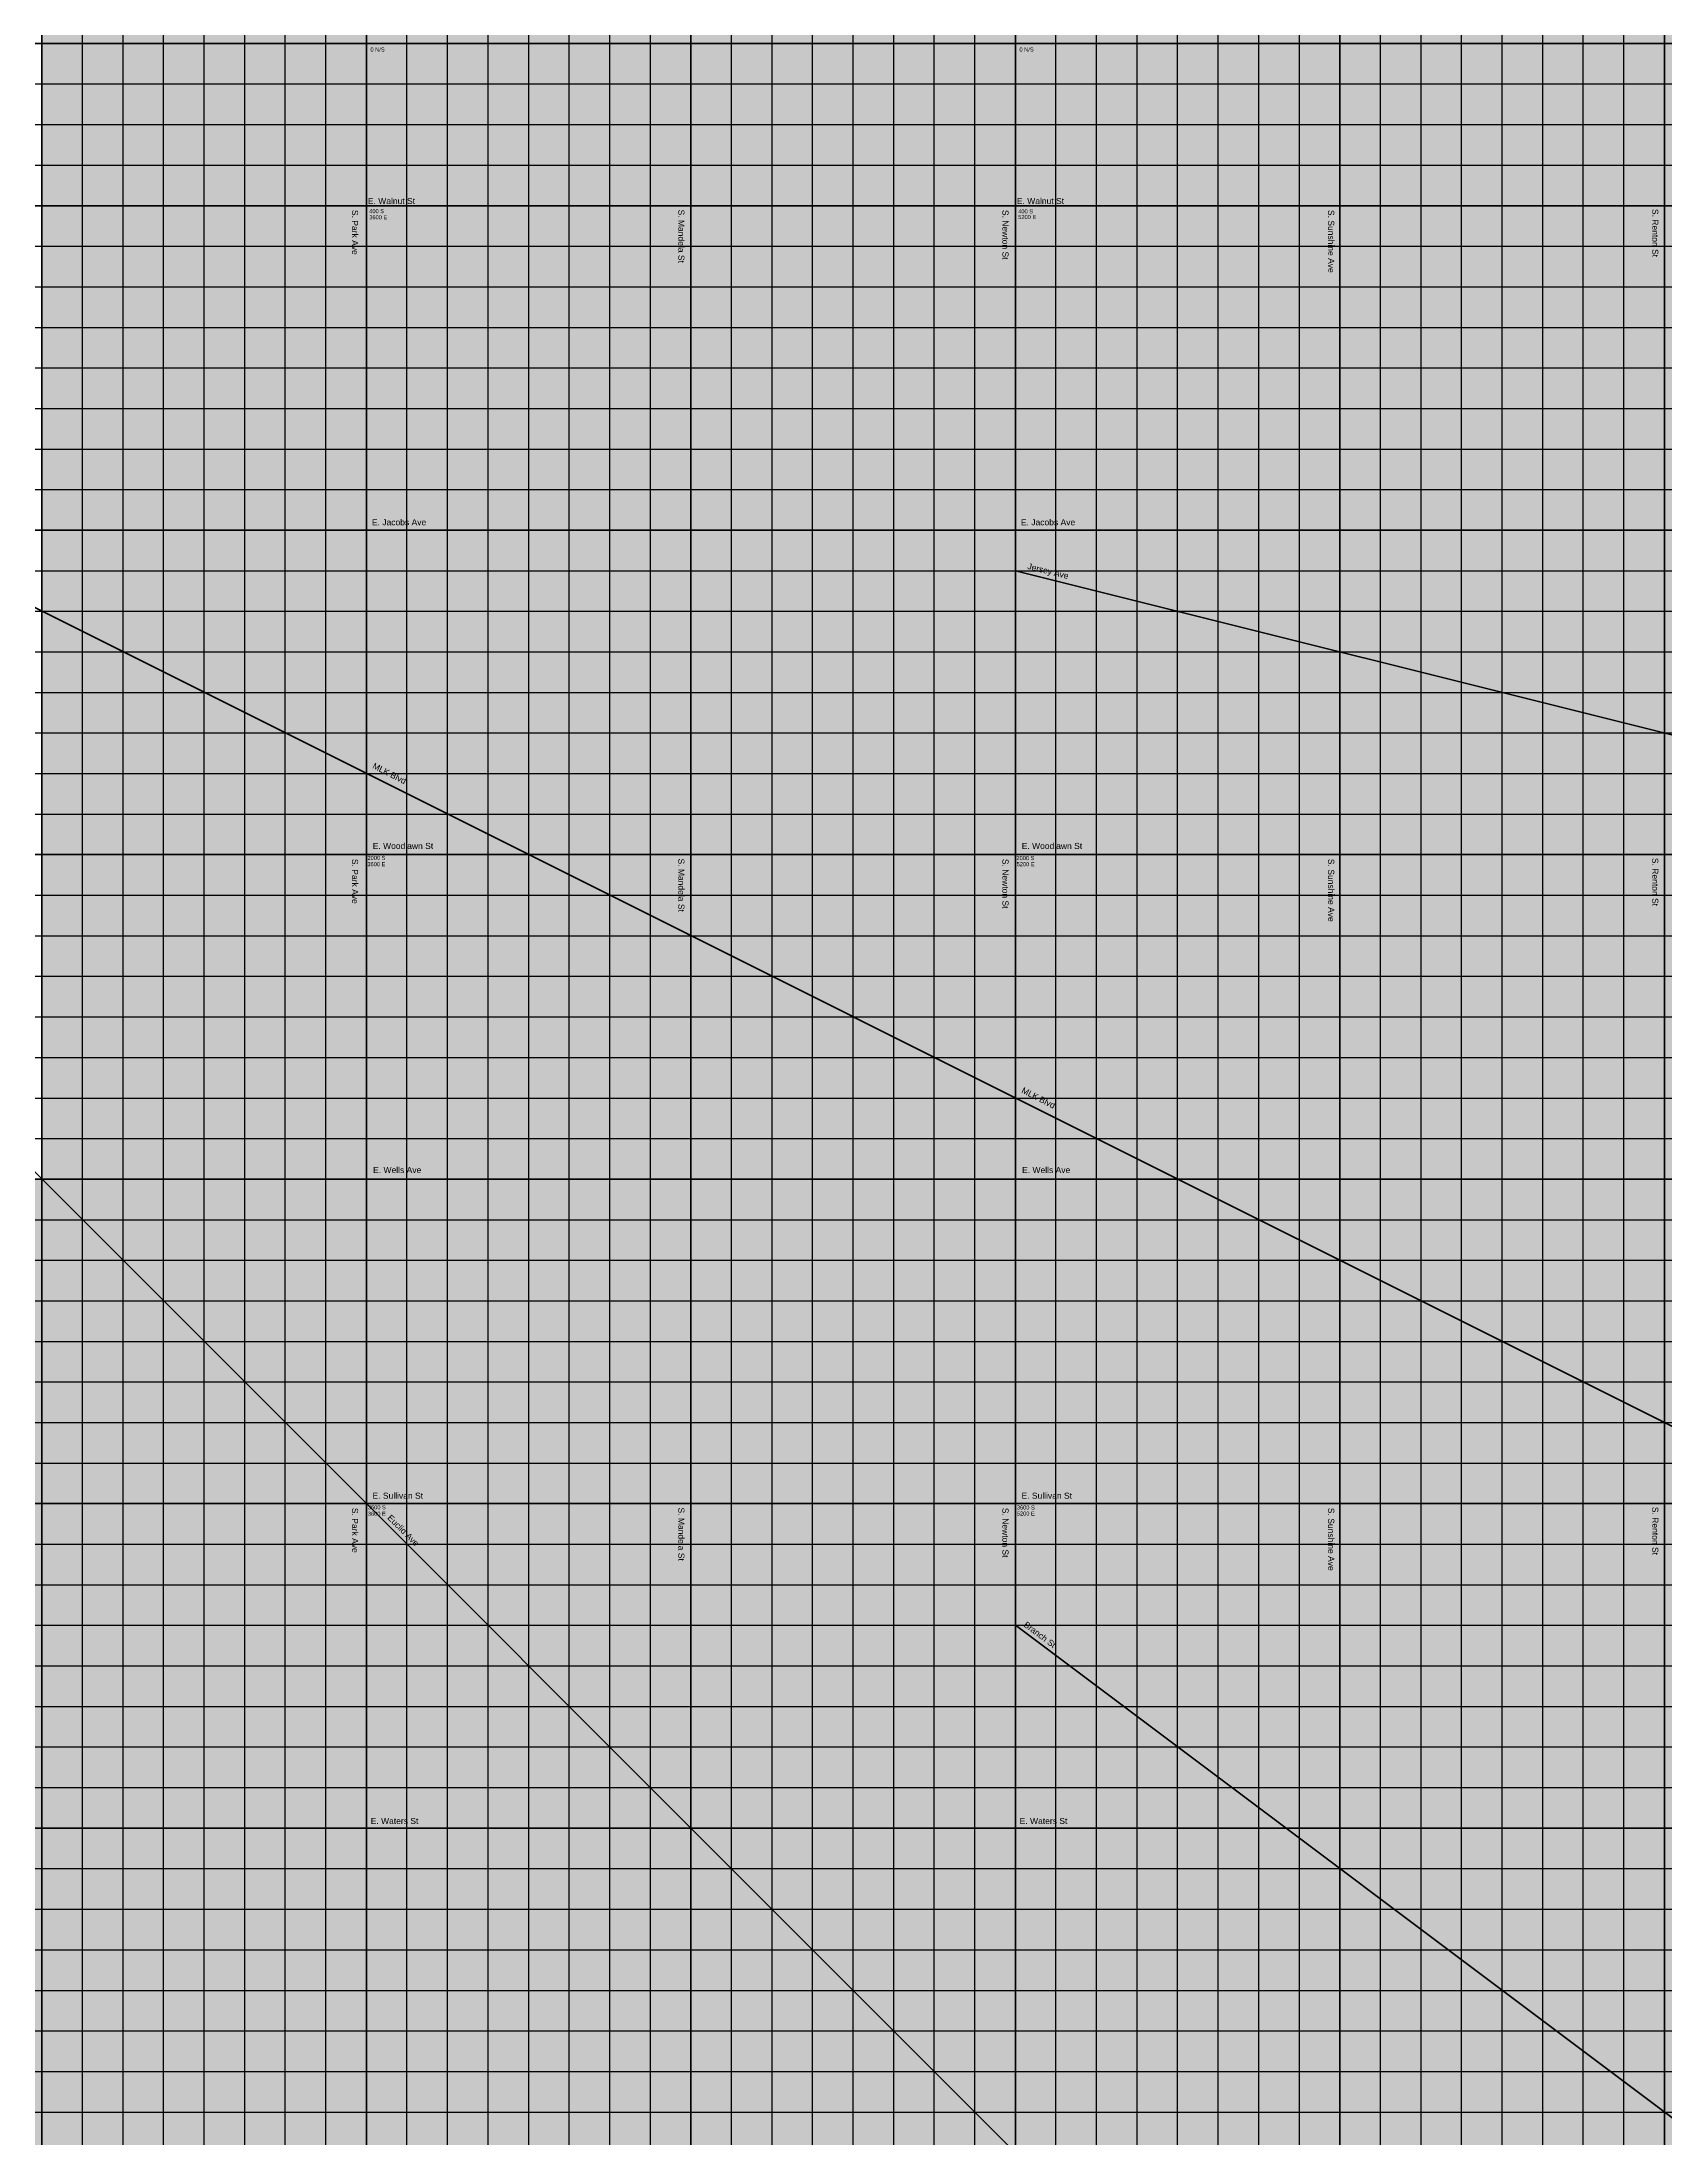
# Model space of a CAD drawing. Header units: inches. Extents: x -196 to 213, y -195 to 213.
# Drawn here: x 64 to 144, y -95.3 to 8.1 of the extents above; entities that cross this region are included whole.
import ezdxf

# ---------------------------------------------------------------- set-up
doc = ezdxf.new("R2010")
doc.units = ezdxf.units.IN
doc.header["$MEASUREMENT"] = 0
for name, color, linetype, lineweight in [('dia-major-st', 7, 'Continuous', 80), ('streets-major', 7, 'Continuous', 80), ('streets-minor', 7, 'Continuous', 30), ('text', 7, 'Continuous', 30), ('zone-mixed', 1, 'Continuous', 0)]:
    doc.layers.add(name, color=color, linetype=linetype, lineweight=lineweight)
doc.styles.get("Standard").update_dxf_attribs({"font": 'arial.ttf'})

msp = doc.modelspace()

# ---------------------------------------------------------------- hatches: boundary and pattern name
at = {"layer": 'zone-mixed', "true_color": 0xf99006, "transparency": 33554559}
h = msp.add_hatch(color=30, dxfattribs=at)
h.dxf.hatch_style = 1
h.paths.add_polyline_path([(112, 176), (48, 176), (48, 192), (32, 192), (32, 208), (-144, 208), (-144, 192), (-160, 192), (-160, 144), (-192, 144), (-192, 80), (-176, 80), (-176, 64), (-192, 64), (-192, -160), (-176, -160), (-176, -176), (-192, -176), (-192, -192), (160, -192), (160, -176), (176, -176), (176, -192), (208, -192), (208, 80), (192, 80), (192, 96), (208, 96), (208, 112), (144, 112), (144, -128), (-128, -128), (-128, 144), (112, 144)])
at = {"layer": 'zone-mixed', "transparency": 33554559}
h = msp.add_hatch(color=210, dxfattribs=at)
h.dxf.hatch_style = 1
h.paths.add_polyline_path([(144, 112), (112, 112), (112, 144), (-128, 144), (-128, -128), (144, -128)])
h.paths.add_polyline_path([(-80, -80), (-80, 96), (96, 96), (96, -80)], flags=16)
h.paths.add_polyline_path([(-48, -48), (-48, 64), (64, 64), (64, -48)], flags=0)
h.paths.add_polyline_path([(-16, -16), (-16, 32), (32, 32), (32, -16)], flags=0)
h.paths.add_polyline_path([(-8, -6), (-8, 22), (0, 22), (0, 16), (16, 16), (16, 0), (0, 0), (0, -6)], flags=0)
h = msp.add_hatch(color=231, dxfattribs=at)
h.dxf.hatch_style = 1
h.paths.add_polyline_path([(96, 96), (-80, 96), (-80, -80), (96, -80)])
h.paths.add_polyline_path([(64, -48), (-48, -48), (-48, 64), (64, 64)], flags=16)
h.paths.add_polyline_path([(32, -16), (-16, -16), (-16, 32), (32, 32)], flags=0)
h.paths.add_polyline_path([(16, 0), (0, 0), (0, -6), (-8, -6), (-8, 22), (0, 22), (0, 16), (16, 16)], flags=0)

# ---------------------------------------------------------------- linework, layer by layer
at = {"layer": 'dia-major-st'}
for p, q in [((16, 4), (208, -92)), ((16, 0), (208, -192)), ((112, -18), (208, -42)), ((112, -70), (208, -142))]:
    msp.add_line(p, q, dxfattribs=at)
at = {"layer": 'streets-major'}
for p, q in [((112, -192), (112, 208)), ((128, -192), (128, 208)), ((64, -192), (64, 176)), ((80, -192), (80, 176)), ((96, -192), (96, 176)), ((144, -192), (144, 144)), ((16, 8), (208, 8)), ((16, 0), (208, 0)), ((-192, -16), (208, -16)), ((-192, -32), (208, -32)), ((-192, -48), (208, -48)), ((-192, -64), (208, -64)), ((-192, -80), (208, -80))]:
    msp.add_line(p, q, dxfattribs=at)
at = {"layer": 'streets-minor'}
for p, q in [((114, -192), (114, 208)), ((116, -192), (116, 208)), ((118, -192), (118, 208)), ((120, -192), (120, 208)), ((122, -192), (122, 208)), ((124, -192), (124, 208)), ((126, -192), (126, 208)), ((130, -192), (130, 208)), ((132, -192), (132, 208)), ((134, -192), (134, 208)), ((136, -192), (136, 208)), ((138, -192), (138, 208)), ((140, -192), (140, 208)), ((142, -192), (142, 208)), ((66, -192), (66, 176)), ((68, -192), (68, 176)), ((70, -192), (70, 176)), ((72, -192), (72, 176)), ((74, -192), (74, 176)), ((76, -192), (76, 176)), ((78, -192), (78, 176)), ((82, -192), (82, 176)), ((84, -192), (84, 176)), ((86, -192), (86, 176)), ((88, -192), (88, 176)), ((90, -192), (90, 176)), ((92, -192), (92, 176)), ((94, -192), (94, 176)), ((98, -192), (98, 176)), ((100, -192), (100, 176)), ((102, -192), (102, 176)), ((104, -192), (104, 176)), ((106, -192), (106, 176)), ((108, -192), (108, 176)), ((110, -192), (110, 176)), ((16, 6), (208, 6)), ((16, 4), (208, 4)), ((16, 2), (208, 2)), ((-192, -2), (208, -2)), ((-192, -4), (208, -4)), ((-192, -6), (208, -6)), ((-192, -8), (208, -8)), ((-192, -10), (208, -10)), ((20, -12), (208, -12)), ((-192, -14), (208, -14)), ((-192, -18), (208, -18)), ((-192, -20), (208, -20)), ((-192, -22), (208, -22)), ((-192, -24), (208, -24)), ((-192, -26), (208, -26)), ((-192, -28), (208, -28)), ((-192, -30), (208, -30)), ((-192, -34), (208, -34)), ((-192, -36), (208, -36)), ((-192, -38), (208, -38)), ((-192, -40), (208, -40)), ((-192, -42), (208, -42)), ((-192, -44), (208, -44)), ((-192, -46), (208, -46)), ((-192, -50), (208, -50)), ((-192, -52), (208, -52)), ((-192, -54), (208, -54)), ((-192, -56), (208, -56)), ((-192, -58), (208, -58)), ((-192, -60), (208, -60)), ((-192, -62), (208, -62)), ((-192, -66), (208, -66)), ((-192, -68), (208, -68)), ((-192, -70), (208, -70)), ((-192, -72), (208, -72)), ((-192, -74), (208, -74)), ((-192, -76), (208, -76)), ((-192, -78), (208, -78)), ((-192, -82), (208, -82)), ((-192, -84), (208, -84)), ((-192, -86), (208, -86)), ((-192, -88), (208, -88)), ((-192, -90), (208, -90)), ((-192, -92), (208, -92)), ((-192, -94), (208, -94))]:
    msp.add_line(p, q, dxfattribs=at)

# ---------------------------------------------------------------- texts
at = {"layer": 'text'}
for s, height, p in [('0 N/S', 0.2, (80.2, 7.6)), ('0 N/S', 0.2, (112.2, 7.6)), ('E. Walnut St', 0.3, (80.07, 0.08)), ('E. Walnut St', 0.3, (112.07, 0.08)), ('400 S', 0.2, (80.14, -0.37)), ('3600 E', 0.2, (80.14, -0.67)), ('400 S', 0.2, (112.14, -0.38)), ('5200 E', 0.2, (112.14, -0.66)), ('E. Jacobs Ave', 0.3, (80.27, -15.76)), ('E. Jacobs Ave', 0.3, (112.27, -15.76)), ('E. Woodlawn St', 0.3, (80.31, -31.72)), ('E. Woodlawn St', 0.3, (112.31, -31.72)), ('2000 S', 0.2, (80.05, -32.26)), ('3600 E', 0.2, (80.05, -32.57)), ('2000 S', 0.2, (112.05, -32.27)), ('5200 E', 0.2, (112.06, -32.57)), ('E. Wells Ave', 0.3, (80.33, -47.7)), ('E. Wells Ave', 0.3, (112.33, -47.7)), ('3600 S', 0.2, (80.07, -64.28)), ('E. Sullivan St', 0.3, (80.3, -63.76)), ('E. Sullivan St', 0.3, (112.3, -63.76)), ('3600 E', 0.2, (80.07, -64.6)), ('3600 S', 0.2, (112.07, -64.29)), ('5200 E', 0.2, (112.07, -64.59)), ('E. Waters St', 0.3, (80.21, -79.8)), ('E. Waters St', 0.3, (112.21, -79.8))]:
    msp.add_text(s, height=height, dxfattribs=at).set_placement(p)
for s, rotation, p in [('S. Park Ave', 270, (79.29, -0.21)), ('S. Mandela St', 270, (95.38, -0.19)), ('S. Newton St', 270, (111.36, -0.21)), ('S. Sunshine Ave', 270, (127.42, -0.21)), ('S. Renton St', 270, (143.4, -0.16)), ('Jersey Ave', 346, (112.57, -17.91)), ('MLK Blvd', 333, (80.27, -27.72)), ('S. Park Ave', 270, (79.29, -32.21)), ('S. Mandela St', 270, (95.38, -32.19)), ('S. Newton St', 270, (111.36, -32.21)), ('S. Sunshine Ave', 270, (127.42, -32.21)), ('S. Renton St', 270, (143.4, -32.16)), ('MLK Blvd', 333, (112.27, -43.72)), ('S. Park Ave', 270, (79.29, -64.21)), ('Euclid Ave', 315, (81.01, -64.73)), ('S. Mandela St', 270, (95.38, -64.19)), ('S. Newton St', 270, (111.36, -64.21)), ('S. Sunshine Ave', 270, (127.42, -64.21)), ('S. Renton St', 270, (143.4, -64.16)), ('Branch St', 323, (112.38, -70.03))]:
    msp.add_text(s, height=0.3, rotation=rotation, dxfattribs=at).set_placement(p)

doc.saveas('drawing.dxf')
